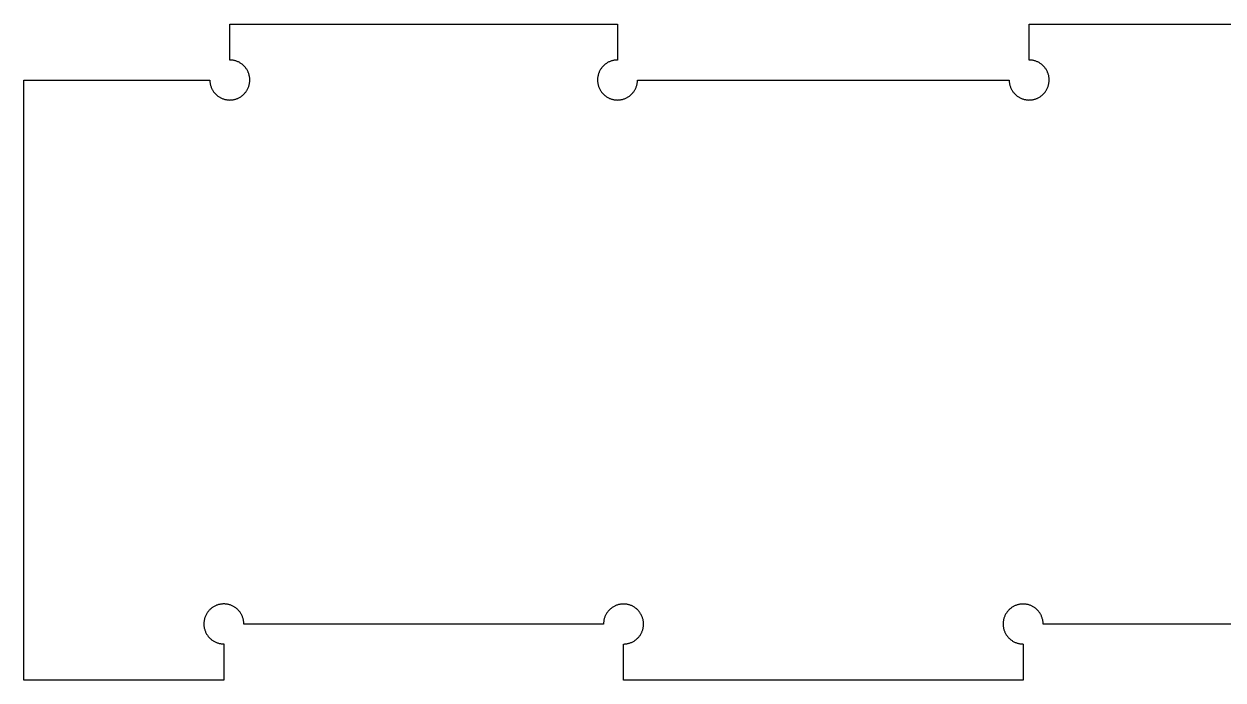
# Model space of a CAD drawing. Header units: millimetres. Extents: x 0 to 60, y 0 to 72.3.
# Drawn here: x 0 to 30, y 37.4 to 53.8 of the extents above; entities that cross this region are included whole.
import ezdxf

# ---------------------------------------------------------------- set-up
doc = ezdxf.new("R2010")
doc.units = ezdxf.units.MM
doc.layers.add('Default', color=18, linetype='Continuous', true_color=0x000000)

msp = doc.modelspace()

# ---------------------------------------------------------------- linework, layer by layer
at = {"layer": 'Default'}
for p, q in [((5.15, 52.903), (5.15, 53.803)), ((5.15, 53.803), (14.85, 53.803)), ((14.85, 53.803), (14.85, 52.903)), ((25.15, 52.903), (25.15, 53.803)), ((25.15, 53.803), (34.85, 53.803)), ((5.167, 52.903), (5.15, 52.903)), ((5.185, 52.902), (5.167, 52.903)), ((5.202, 52.901), (5.185, 52.902)), ((5.219, 52.899), (5.202, 52.901)), ((5.236, 52.896), (5.219, 52.899)), ((5.253, 52.893), (5.236, 52.896)), ((5.27, 52.889), (5.253, 52.893)), ((5.287, 52.884), (5.27, 52.889)), ((5.303, 52.879), (5.287, 52.884)), ((5.32, 52.874), (5.303, 52.879)), ((5.336, 52.867), (5.32, 52.874)), ((5.352, 52.861), (5.336, 52.867)), ((5.368, 52.854), (5.352, 52.861)), ((5.383, 52.846), (5.368, 52.854)), ((5.398, 52.837), (5.383, 52.846)), ((5.413, 52.828), (5.398, 52.837)), ((5.428, 52.819), (5.413, 52.828)), ((5.442, 52.809), (5.428, 52.819)), ((5.456, 52.799), (5.442, 52.809)), ((14.558, 52.809), (14.544, 52.799)), ((14.572, 52.819), (14.558, 52.809)), ((14.587, 52.828), (14.572, 52.819)), ((14.602, 52.837), (14.587, 52.828)), ((14.617, 52.846), (14.602, 52.837)), ((14.632, 52.854), (14.617, 52.846)), ((14.648, 52.861), (14.632, 52.854)), ((14.664, 52.867), (14.648, 52.861)), ((14.68, 52.874), (14.664, 52.867)), ((14.697, 52.879), (14.68, 52.874)), ((14.713, 52.884), (14.697, 52.879)), ((14.73, 52.889), (14.713, 52.884)), ((14.747, 52.893), (14.73, 52.889)), ((14.764, 52.896), (14.747, 52.893)), ((14.781, 52.899), (14.764, 52.896)), ((14.798, 52.901), (14.781, 52.899)), ((14.815, 52.902), (14.798, 52.901)), ((14.833, 52.903), (14.815, 52.902)), ((14.85, 52.903), (14.833, 52.903)), ((25.167, 52.903), (25.15, 52.903)), ((25.185, 52.902), (25.167, 52.903)), ((25.202, 52.901), (25.185, 52.902)), ((25.219, 52.899), (25.202, 52.901)), ((25.236, 52.896), (25.219, 52.899)), ((25.253, 52.893), (25.236, 52.896)), ((25.27, 52.889), (25.253, 52.893)), ((25.287, 52.884), (25.27, 52.889)), ((25.303, 52.879), (25.287, 52.884)), ((25.32, 52.874), (25.303, 52.879)), ((25.336, 52.867), (25.32, 52.874)), ((25.352, 52.861), (25.336, 52.867)), ((25.368, 52.854), (25.352, 52.861)), ((25.383, 52.846), (25.368, 52.854)), ((25.398, 52.837), (25.383, 52.846)), ((25.413, 52.828), (25.398, 52.837)), ((25.428, 52.819), (25.413, 52.828)), ((25.442, 52.809), (25.428, 52.819)), ((25.456, 52.799), (25.442, 52.809)), ((5.469, 52.788), (5.456, 52.799)), ((5.483, 52.777), (5.469, 52.788)), ((5.495, 52.765), (5.483, 52.777)), ((5.508, 52.753), (5.495, 52.765)), ((5.52, 52.74), (5.508, 52.753)), ((5.531, 52.727), (5.52, 52.74)), ((5.542, 52.714), (5.531, 52.727)), ((5.552, 52.7), (5.542, 52.714)), ((5.562, 52.686), (5.552, 52.7)), ((5.572, 52.671), (5.562, 52.686)), ((5.581, 52.657), (5.572, 52.671)), ((5.59, 52.642), (5.581, 52.657)), ((5.598, 52.626), (5.59, 52.642)), ((5.605, 52.611), (5.598, 52.626)), ((5.612, 52.595), (5.605, 52.611)), ((5.618, 52.579), (5.612, 52.595)), ((5.624, 52.562), (5.618, 52.579)), ((5.629, 52.546), (5.624, 52.562)), ((5.634, 52.529), (5.629, 52.546)), ((5.638, 52.512), (5.634, 52.529)), ((5.641, 52.495), (5.638, 52.512)), ((14.362, 52.512), (14.359, 52.495)), ((14.366, 52.529), (14.362, 52.512)), ((14.371, 52.546), (14.366, 52.529)), ((14.376, 52.562), (14.371, 52.546)), ((14.382, 52.579), (14.376, 52.562)), ((14.388, 52.595), (14.382, 52.579)), ((14.395, 52.611), (14.388, 52.595)), ((14.402, 52.626), (14.395, 52.611)), ((14.41, 52.642), (14.402, 52.626)), ((14.419, 52.657), (14.41, 52.642)), ((14.428, 52.671), (14.419, 52.657)), ((14.438, 52.686), (14.428, 52.671)), ((14.448, 52.7), (14.438, 52.686)), ((14.458, 52.714), (14.448, 52.7)), ((14.469, 52.727), (14.458, 52.714)), ((14.48, 52.74), (14.469, 52.727)), ((14.492, 52.753), (14.48, 52.74)), ((14.505, 52.765), (14.492, 52.753)), ((14.517, 52.777), (14.505, 52.765)), ((14.531, 52.788), (14.517, 52.777)), ((14.544, 52.799), (14.531, 52.788)), ((25.469, 52.788), (25.456, 52.799)), ((25.483, 52.777), (25.469, 52.788)), ((25.495, 52.765), (25.483, 52.777)), ((25.508, 52.753), (25.495, 52.765)), ((25.52, 52.74), (25.508, 52.753)), ((25.531, 52.727), (25.52, 52.74)), ((25.542, 52.714), (25.531, 52.727)), ((25.552, 52.7), (25.542, 52.714)), ((25.562, 52.686), (25.552, 52.7)), ((25.572, 52.671), (25.562, 52.686)), ((25.581, 52.657), (25.572, 52.671)), ((25.59, 52.642), (25.581, 52.657)), ((25.598, 52.626), (25.59, 52.642)), ((25.605, 52.611), (25.598, 52.626)), ((25.612, 52.595), (25.605, 52.611)), ((25.618, 52.579), (25.612, 52.595)), ((25.624, 52.562), (25.618, 52.579)), ((25.629, 52.546), (25.624, 52.562)), ((25.634, 52.529), (25.629, 52.546)), ((25.638, 52.512), (25.634, 52.529)), ((25.641, 52.495), (25.638, 52.512)), ((0, 37.403), (0, 52.403)), ((0, 52.403), (4.65, 52.403)), ((4.65, 52.403), (4.65, 52.386)), ((4.65, 52.386), (4.651, 52.369)), ((4.651, 52.369), (4.653, 52.351)), ((4.653, 52.351), (4.655, 52.334)), ((4.655, 52.334), (4.657, 52.317)), ((4.657, 52.317), (4.661, 52.3)), ((4.661, 52.3), (4.665, 52.283)), ((4.665, 52.283), (4.669, 52.267)), ((4.669, 52.267), (4.674, 52.25)), ((4.674, 52.25), (4.68, 52.234)), ((4.68, 52.234), (4.686, 52.217)), ((4.686, 52.217), (4.693, 52.201)), ((4.693, 52.201), (4.7, 52.186)), ((5.603, 52.191), (5.61, 52.207)), ((5.61, 52.207), (5.616, 52.223)), ((5.616, 52.223), (5.622, 52.239)), ((5.622, 52.239), (5.628, 52.255)), ((5.628, 52.255), (5.632, 52.272)), ((5.632, 52.272), (5.637, 52.289)), ((5.637, 52.289), (5.64, 52.306)), ((5.64, 52.306), (5.643, 52.323)), ((5.644, 52.478), (5.641, 52.495)), ((5.643, 52.323), (5.646, 52.34)), ((5.647, 52.461), (5.644, 52.478)), ((5.646, 52.34), (5.648, 52.357)), ((5.648, 52.444), (5.647, 52.461)), ((5.649, 52.426), (5.648, 52.444)), ((5.648, 52.357), (5.649, 52.375)), ((5.65, 52.409), (5.649, 52.426)), ((5.649, 52.375), (5.65, 52.392)), ((5.65, 52.392), (5.65, 52.409)), ((14.351, 52.426), (14.35, 52.409)), ((14.35, 52.409), (14.35, 52.392)), ((14.35, 52.392), (14.351, 52.375)), ((14.352, 52.444), (14.351, 52.426)), ((14.351, 52.375), (14.352, 52.357)), ((14.353, 52.461), (14.352, 52.444)), ((14.352, 52.357), (14.354, 52.34)), ((14.356, 52.478), (14.353, 52.461)), ((14.354, 52.34), (14.357, 52.323)), ((14.359, 52.495), (14.356, 52.478)), ((14.357, 52.323), (14.36, 52.306)), ((14.36, 52.306), (14.363, 52.289)), ((14.363, 52.289), (14.368, 52.272)), ((14.368, 52.272), (14.372, 52.255)), ((14.372, 52.255), (14.378, 52.239)), ((14.378, 52.239), (14.384, 52.223)), ((14.384, 52.223), (14.39, 52.207)), ((14.39, 52.207), (14.397, 52.191)), ((15.3, 52.186), (15.307, 52.201)), ((15.307, 52.201), (15.314, 52.217)), ((15.314, 52.217), (15.32, 52.234)), ((15.32, 52.234), (15.326, 52.25)), ((15.326, 52.25), (15.331, 52.267)), ((15.331, 52.267), (15.335, 52.283)), ((15.335, 52.283), (15.339, 52.3)), ((15.339, 52.3), (15.343, 52.317)), ((15.343, 52.317), (15.345, 52.334)), ((15.345, 52.334), (15.347, 52.351)), ((15.347, 52.351), (15.349, 52.369)), ((15.349, 52.369), (15.35, 52.386)), ((15.35, 52.386), (15.35, 52.403)), ((15.35, 52.403), (24.65, 52.403)), ((24.65, 52.403), (24.65, 52.386)), ((24.65, 52.386), (24.651, 52.369)), ((24.651, 52.369), (24.653, 52.351)), ((24.653, 52.351), (24.655, 52.334)), ((24.655, 52.334), (24.657, 52.317)), ((24.657, 52.317), (24.661, 52.3)), ((24.661, 52.3), (24.665, 52.283)), ((24.665, 52.283), (24.669, 52.267)), ((24.669, 52.267), (24.674, 52.25)), ((24.674, 52.25), (24.68, 52.234)), ((24.68, 52.234), (24.686, 52.217)), ((24.686, 52.217), (24.693, 52.201)), ((24.693, 52.201), (24.7, 52.186)), ((25.603, 52.191), (25.61, 52.207)), ((25.61, 52.207), (25.616, 52.223)), ((25.616, 52.223), (25.622, 52.239)), ((25.622, 52.239), (25.628, 52.255)), ((25.628, 52.255), (25.632, 52.272)), ((25.632, 52.272), (25.637, 52.289)), ((25.637, 52.289), (25.64, 52.306)), ((25.64, 52.306), (25.643, 52.323)), ((25.644, 52.478), (25.641, 52.495)), ((25.643, 52.323), (25.646, 52.34)), ((25.647, 52.461), (25.644, 52.478)), ((25.646, 52.34), (25.648, 52.357)), ((25.648, 52.444), (25.647, 52.461)), ((25.649, 52.426), (25.648, 52.444)), ((25.648, 52.357), (25.649, 52.375)), ((25.65, 52.409), (25.649, 52.426)), ((25.649, 52.375), (25.65, 52.392)), ((25.65, 52.392), (25.65, 52.409)), ((4.7, 52.186), (4.708, 52.17)), ((4.708, 52.17), (4.716, 52.155)), ((4.716, 52.155), (4.725, 52.14)), ((4.725, 52.14), (4.734, 52.126)), ((4.734, 52.126), (4.744, 52.111)), ((4.744, 52.111), (4.754, 52.097)), ((4.754, 52.097), (4.765, 52.084)), ((4.765, 52.084), (4.777, 52.071)), ((4.777, 52.071), (4.788, 52.058)), ((4.788, 52.058), (4.801, 52.046)), ((4.801, 52.046), (4.813, 52.034)), ((4.813, 52.034), (4.826, 52.022)), ((4.826, 52.022), (4.84, 52.011)), ((4.84, 52.011), (4.853, 52.001)), ((4.853, 52.001), (4.867, 51.991)), ((4.867, 51.991), (4.882, 51.981)), ((4.882, 51.981), (4.897, 51.972)), ((4.897, 51.972), (4.912, 51.964)), ((4.912, 51.964), (4.927, 51.956)), ((4.927, 51.956), (4.943, 51.948)), ((4.943, 51.948), (4.959, 51.941)), ((4.959, 51.941), (4.975, 51.935)), ((4.975, 51.935), (4.991, 51.929)), ((4.991, 51.929), (5.008, 51.924)), ((5.008, 51.924), (5.024, 51.919)), ((5.024, 51.919), (5.041, 51.915)), ((5.041, 51.915), (5.058, 51.912)), ((5.058, 51.912), (5.075, 51.909)), ((5.075, 51.909), (5.092, 51.907)), ((5.092, 51.907), (5.11, 51.905)), ((5.11, 51.905), (5.127, 51.904)), ((5.127, 51.904), (5.144, 51.903)), ((5.144, 51.903), (5.162, 51.904)), ((5.162, 51.904), (5.179, 51.904)), ((5.179, 51.904), (5.196, 51.906)), ((5.196, 51.906), (5.213, 51.907)), ((5.213, 51.907), (5.23, 51.91)), ((5.23, 51.91), (5.248, 51.913)), ((5.248, 51.913), (5.264, 51.917)), ((5.264, 51.917), (5.281, 51.921)), ((5.281, 51.921), (5.298, 51.926)), ((5.298, 51.926), (5.314, 51.931)), ((5.314, 51.931), (5.331, 51.937)), ((5.331, 51.937), (5.347, 51.944)), ((5.347, 51.944), (5.362, 51.951)), ((5.362, 51.951), (5.378, 51.958)), ((5.378, 51.958), (5.393, 51.967)), ((5.393, 51.967), (5.408, 51.975)), ((5.408, 51.975), (5.423, 51.984)), ((5.423, 51.984), (5.437, 51.994)), ((5.437, 51.994), (5.451, 52.004)), ((5.451, 52.004), (5.465, 52.015)), ((5.465, 52.015), (5.478, 52.026)), ((5.478, 52.026), (5.491, 52.038)), ((5.491, 52.038), (5.504, 52.05)), ((5.504, 52.05), (5.516, 52.062)), ((5.516, 52.062), (5.527, 52.075)), ((5.527, 52.075), (5.538, 52.088)), ((5.538, 52.088), (5.549, 52.102)), ((5.549, 52.102), (5.559, 52.116)), ((5.559, 52.116), (5.569, 52.13)), ((5.569, 52.13), (5.578, 52.145)), ((5.578, 52.145), (5.587, 52.16)), ((5.587, 52.16), (5.595, 52.175)), ((5.595, 52.175), (5.603, 52.191)), ((14.397, 52.191), (14.405, 52.175)), ((14.405, 52.175), (14.413, 52.16)), ((14.413, 52.16), (14.422, 52.145)), ((14.422, 52.145), (14.431, 52.13)), ((14.431, 52.13), (14.441, 52.116)), ((14.441, 52.116), (14.451, 52.102)), ((14.451, 52.102), (14.462, 52.088)), ((14.462, 52.088), (14.473, 52.075)), ((14.473, 52.075), (14.484, 52.062)), ((14.484, 52.062), (14.496, 52.05)), ((14.496, 52.05), (14.509, 52.038)), ((14.509, 52.038), (14.522, 52.026)), ((14.522, 52.026), (14.535, 52.015)), ((14.535, 52.015), (14.549, 52.004)), ((14.549, 52.004), (14.563, 51.994)), ((14.563, 51.994), (14.577, 51.984)), ((14.577, 51.984), (14.592, 51.975)), ((14.592, 51.975), (14.607, 51.967)), ((14.607, 51.967), (14.622, 51.958)), ((14.622, 51.958), (14.638, 51.951)), ((14.638, 51.951), (14.653, 51.944)), ((14.653, 51.944), (14.669, 51.937)), ((14.669, 51.937), (14.686, 51.931)), ((14.686, 51.931), (14.702, 51.926)), ((14.702, 51.926), (14.719, 51.921)), ((14.719, 51.921), (14.736, 51.917)), ((14.736, 51.917), (14.752, 51.913)), ((14.752, 51.913), (14.77, 51.91)), ((14.77, 51.91), (14.787, 51.907)), ((14.787, 51.907), (14.804, 51.906)), ((14.804, 51.906), (14.821, 51.904)), ((14.821, 51.904), (14.838, 51.904)), ((14.838, 51.904), (14.856, 51.903)), ((14.856, 51.903), (14.873, 51.904)), ((14.873, 51.904), (14.89, 51.905)), ((14.89, 51.905), (14.908, 51.907)), ((14.908, 51.907), (14.925, 51.909)), ((14.925, 51.909), (14.942, 51.912)), ((14.942, 51.912), (14.959, 51.915)), ((14.959, 51.915), (14.976, 51.919)), ((14.976, 51.919), (14.992, 51.924)), ((14.992, 51.924), (15.009, 51.929)), ((15.009, 51.929), (15.025, 51.935)), ((15.025, 51.935), (15.041, 51.941)), ((15.041, 51.941), (15.057, 51.948)), ((15.057, 51.948), (15.073, 51.956)), ((15.073, 51.956), (15.088, 51.964)), ((15.088, 51.964), (15.103, 51.972)), ((15.103, 51.972), (15.118, 51.981)), ((15.118, 51.981), (15.133, 51.991)), ((15.133, 51.991), (15.147, 52.001)), ((15.147, 52.001), (15.16, 52.011)), ((15.16, 52.011), (15.174, 52.022)), ((15.174, 52.022), (15.187, 52.034)), ((15.187, 52.034), (15.199, 52.046)), ((15.199, 52.046), (15.212, 52.058)), ((15.212, 52.058), (15.223, 52.071)), ((15.223, 52.071), (15.235, 52.084)), ((15.235, 52.084), (15.246, 52.097)), ((15.246, 52.097), (15.256, 52.111)), ((15.256, 52.111), (15.266, 52.126)), ((15.266, 52.126), (15.275, 52.14)), ((15.275, 52.14), (15.284, 52.155)), ((15.284, 52.155), (15.292, 52.17)), ((15.292, 52.17), (15.3, 52.186)), ((24.7, 52.186), (24.708, 52.17)), ((24.708, 52.17), (24.716, 52.155)), ((24.716, 52.155), (24.725, 52.14)), ((24.725, 52.14), (24.734, 52.126)), ((24.734, 52.126), (24.744, 52.111)), ((24.744, 52.111), (24.754, 52.097)), ((24.754, 52.097), (24.765, 52.084)), ((24.765, 52.084), (24.777, 52.071)), ((24.777, 52.071), (24.788, 52.058)), ((24.788, 52.058), (24.801, 52.046)), ((24.801, 52.046), (24.813, 52.034)), ((24.813, 52.034), (24.826, 52.022)), ((24.826, 52.022), (24.84, 52.011)), ((24.84, 52.011), (24.853, 52.001)), ((24.853, 52.001), (24.867, 51.991)), ((24.867, 51.991), (24.882, 51.981)), ((24.882, 51.981), (24.897, 51.972)), ((24.897, 51.972), (24.912, 51.964)), ((24.912, 51.964), (24.927, 51.956)), ((24.927, 51.956), (24.943, 51.948)), ((24.943, 51.948), (24.959, 51.941)), ((24.959, 51.941), (24.975, 51.935)), ((24.975, 51.935), (24.991, 51.929)), ((24.991, 51.929), (25.008, 51.924)), ((25.008, 51.924), (25.024, 51.919)), ((25.024, 51.919), (25.041, 51.915)), ((25.041, 51.915), (25.058, 51.912)), ((25.058, 51.912), (25.075, 51.909)), ((25.075, 51.909), (25.092, 51.907)), ((25.092, 51.907), (25.11, 51.905)), ((25.11, 51.905), (25.127, 51.904)), ((25.127, 51.904), (25.144, 51.903)), ((25.144, 51.903), (25.162, 51.904)), ((25.162, 51.904), (25.179, 51.904)), ((25.179, 51.904), (25.196, 51.906)), ((25.196, 51.906), (25.213, 51.907)), ((25.213, 51.907), (25.23, 51.91)), ((25.23, 51.91), (25.248, 51.913)), ((25.248, 51.913), (25.264, 51.917)), ((25.264, 51.917), (25.281, 51.921)), ((25.281, 51.921), (25.298, 51.926)), ((25.298, 51.926), (25.314, 51.931)), ((25.314, 51.931), (25.331, 51.937)), ((25.331, 51.937), (25.347, 51.944)), ((25.347, 51.944), (25.362, 51.951)), ((25.362, 51.951), (25.378, 51.958)), ((25.378, 51.958), (25.393, 51.967)), ((25.393, 51.967), (25.408, 51.975)), ((25.408, 51.975), (25.423, 51.984)), ((25.423, 51.984), (25.437, 51.994)), ((25.437, 51.994), (25.451, 52.004)), ((25.451, 52.004), (25.465, 52.015)), ((25.465, 52.015), (25.478, 52.026)), ((25.478, 52.026), (25.491, 52.038)), ((25.491, 52.038), (25.504, 52.05)), ((25.504, 52.05), (25.516, 52.062)), ((25.516, 52.062), (25.527, 52.075)), ((25.527, 52.075), (25.538, 52.088)), ((25.538, 52.088), (25.549, 52.102)), ((25.549, 52.102), (25.559, 52.116)), ((25.559, 52.116), (25.569, 52.13)), ((25.569, 52.13), (25.578, 52.145)), ((25.578, 52.145), (25.587, 52.16)), ((25.587, 52.16), (25.595, 52.175)), ((25.595, 52.175), (25.603, 52.191)), ((4.939, 39.301), (4.921, 39.298)), ((4.956, 39.303), (4.939, 39.301)), ((4.973, 39.304), (4.956, 39.303)), ((4.99, 39.305), (4.973, 39.304)), ((5.008, 39.305), (4.99, 39.305)), ((5.025, 39.304), (5.008, 39.305)), ((5.042, 39.303), (5.025, 39.304)), ((5.06, 39.301), (5.042, 39.303)), ((5.077, 39.299), (5.06, 39.301)), ((14.961, 39.301), (14.944, 39.299)), ((14.979, 39.302), (14.961, 39.301)), ((14.996, 39.303), (14.979, 39.302)), ((15.013, 39.302), (14.996, 39.303)), ((15.031, 39.302), (15.013, 39.302)), ((15.048, 39.3), (15.031, 39.302)), ((15.065, 39.298), (15.048, 39.3)), ((24.952, 39.301), (24.934, 39.299)), ((24.969, 39.303), (24.952, 39.301)), ((24.986, 39.303), (24.969, 39.303)), ((25.004, 39.303), (24.986, 39.303)), ((25.021, 39.303), (25.004, 39.303)), ((25.038, 39.302), (25.021, 39.303)), ((25.055, 39.3), (25.038, 39.302)), ((25.073, 39.298), (25.055, 39.3)), ((4.541, 39.002), (4.535, 38.986)), ((4.549, 39.018), (4.541, 39.002)), ((4.556, 39.034), (4.549, 39.018)), ((4.564, 39.049), (4.556, 39.034)), ((4.573, 39.064), (4.564, 39.049)), ((4.582, 39.079), (4.573, 39.064)), ((4.592, 39.093), (4.582, 39.079)), ((4.602, 39.107), (4.592, 39.093)), ((4.613, 39.121), (4.602, 39.107)), ((4.624, 39.134), (4.613, 39.121)), ((4.636, 39.147), (4.624, 39.134)), ((4.648, 39.159), (4.636, 39.147)), ((4.66, 39.171), (4.648, 39.159)), ((4.673, 39.183), (4.66, 39.171)), ((4.687, 39.194), (4.673, 39.183)), ((4.7, 39.205), (4.687, 39.194)), ((4.714, 39.215), (4.7, 39.205)), ((4.729, 39.224), (4.714, 39.215)), ((4.743, 39.234), (4.729, 39.224)), ((4.758, 39.242), (4.743, 39.234)), ((4.774, 39.25), (4.758, 39.242)), ((4.789, 39.258), (4.774, 39.25)), ((4.805, 39.265), (4.789, 39.258)), ((4.821, 39.271), (4.805, 39.265)), ((4.837, 39.277), (4.821, 39.271)), ((4.854, 39.283), (4.837, 39.277)), ((4.871, 39.288), (4.854, 39.283)), ((4.887, 39.292), (4.871, 39.288)), ((4.904, 39.295), (4.887, 39.292)), ((4.921, 39.298), (4.904, 39.295)), ((5.094, 39.296), (5.077, 39.299)), ((5.111, 39.293), (5.094, 39.296)), ((5.128, 39.288), (5.111, 39.293)), ((5.144, 39.284), (5.128, 39.288)), ((5.161, 39.279), (5.144, 39.284)), ((5.177, 39.273), (5.161, 39.279)), ((5.193, 39.266), (5.177, 39.273)), ((5.209, 39.259), (5.193, 39.266)), ((5.225, 39.252), (5.209, 39.259)), ((5.24, 39.244), (5.225, 39.252)), ((5.255, 39.235), (5.24, 39.244)), ((5.27, 39.226), (5.255, 39.235)), ((5.284, 39.217), (5.27, 39.226)), ((5.298, 39.207), (5.284, 39.217)), ((5.312, 39.196), (5.298, 39.207)), ((5.326, 39.185), (5.312, 39.196)), ((5.339, 39.173), (5.326, 39.185)), ((5.351, 39.162), (5.339, 39.173)), ((5.363, 39.149), (5.351, 39.162)), ((5.375, 39.136), (5.363, 39.149)), ((5.386, 39.123), (5.375, 39.136)), ((5.397, 39.11), (5.386, 39.123)), ((5.407, 39.096), (5.397, 39.11)), ((5.417, 39.081), (5.407, 39.096)), ((5.427, 39.067), (5.417, 39.081)), ((5.435, 39.052), (5.427, 39.067)), ((5.444, 39.037), (5.435, 39.052)), ((5.451, 39.021), (5.444, 39.037)), ((5.459, 39.006), (5.451, 39.021)), ((5.465, 38.99), (5.459, 39.006)), ((14.544, 39.005), (14.537, 38.989)), ((14.551, 39.021), (14.544, 39.005)), ((14.559, 39.036), (14.551, 39.021)), ((14.567, 39.052), (14.559, 39.036)), ((14.576, 39.066), (14.567, 39.052)), ((14.586, 39.081), (14.576, 39.066)), ((14.595, 39.095), (14.586, 39.081)), ((14.606, 39.109), (14.595, 39.095)), ((14.617, 39.123), (14.606, 39.109)), ((14.628, 39.136), (14.617, 39.123)), ((14.64, 39.148), (14.628, 39.136)), ((14.652, 39.161), (14.64, 39.148)), ((14.665, 39.173), (14.652, 39.161)), ((14.678, 39.184), (14.665, 39.173)), ((14.691, 39.195), (14.678, 39.184)), ((14.705, 39.206), (14.691, 39.195)), ((14.719, 39.216), (14.705, 39.206)), ((14.733, 39.225), (14.719, 39.216)), ((14.748, 39.234), (14.733, 39.225)), ((14.763, 39.243), (14.748, 39.234)), ((14.779, 39.251), (14.763, 39.243)), ((14.794, 39.258), (14.779, 39.251)), ((14.81, 39.265), (14.794, 39.258)), ((14.826, 39.271), (14.81, 39.265)), ((14.843, 39.277), (14.826, 39.271)), ((14.859, 39.282), (14.843, 39.277)), ((14.876, 39.287), (14.859, 39.282)), ((14.893, 39.291), (14.876, 39.287)), ((14.91, 39.294), (14.893, 39.291)), ((14.927, 39.297), (14.91, 39.294)), ((14.944, 39.299), (14.927, 39.297)), ((15.082, 39.296), (15.065, 39.298)), ((15.099, 39.293), (15.082, 39.296)), ((15.116, 39.289), (15.099, 39.293)), ((15.133, 39.285), (15.116, 39.289)), ((15.15, 39.28), (15.133, 39.285)), ((15.166, 39.275), (15.15, 39.28)), ((15.182, 39.269), (15.166, 39.275)), ((15.198, 39.262), (15.182, 39.269)), ((15.214, 39.255), (15.198, 39.262)), ((15.23, 39.247), (15.214, 39.255)), ((15.245, 39.239), (15.23, 39.247)), ((15.26, 39.23), (15.245, 39.239)), ((15.275, 39.221), (15.26, 39.23)), ((15.289, 39.211), (15.275, 39.221)), ((15.303, 39.201), (15.289, 39.211)), ((15.317, 39.19), (15.303, 39.201)), ((15.33, 39.179), (15.317, 39.19)), ((15.343, 39.168), (15.33, 39.179)), ((15.355, 39.156), (15.343, 39.168)), ((15.367, 39.143), (15.355, 39.156)), ((15.379, 39.13), (15.367, 39.143)), ((15.39, 39.117), (15.379, 39.13)), ((15.4, 39.103), (15.39, 39.117)), ((15.411, 39.089), (15.4, 39.103)), ((15.42, 39.075), (15.411, 39.089)), ((15.429, 39.06), (15.42, 39.075)), ((15.438, 39.045), (15.429, 39.06)), ((15.446, 39.03), (15.438, 39.045)), ((15.454, 39.014), (15.446, 39.03)), ((15.461, 38.998), (15.454, 39.014)), ((24.545, 39.015), (24.538, 38.999)), ((24.553, 39.031), (24.545, 39.015)), ((24.561, 39.046), (24.553, 39.031)), ((24.57, 39.061), (24.561, 39.046)), ((24.579, 39.076), (24.57, 39.061)), ((24.589, 39.09), (24.579, 39.076)), ((24.599, 39.104), (24.589, 39.09)), ((24.609, 39.118), (24.599, 39.104)), ((24.621, 39.131), (24.609, 39.118)), ((24.632, 39.144), (24.621, 39.131)), ((24.644, 39.156), (24.632, 39.144)), ((24.657, 39.168), (24.644, 39.156)), ((24.669, 39.18), (24.657, 39.168)), ((24.683, 39.191), (24.669, 39.18)), ((24.696, 39.202), (24.683, 39.191)), ((24.71, 39.212), (24.696, 39.202)), ((24.725, 39.222), (24.71, 39.212)), ((24.739, 39.231), (24.725, 39.222)), ((24.754, 39.24), (24.739, 39.231)), ((24.77, 39.248), (24.754, 39.24)), ((24.785, 39.256), (24.77, 39.248)), ((24.801, 39.263), (24.785, 39.256)), ((24.817, 39.269), (24.801, 39.263)), ((24.833, 39.275), (24.817, 39.269)), ((24.85, 39.281), (24.833, 39.275)), ((24.866, 39.286), (24.85, 39.281)), ((24.883, 39.29), (24.866, 39.286)), ((24.9, 39.294), (24.883, 39.29)), ((24.917, 39.297), (24.9, 39.294)), ((24.934, 39.299), (24.917, 39.297)), ((25.09, 39.295), (25.073, 39.298)), ((25.107, 39.292), (25.09, 39.295)), ((25.124, 39.287), (25.107, 39.292)), ((25.14, 39.283), (25.124, 39.287)), ((25.157, 39.278), (25.14, 39.283)), ((25.173, 39.272), (25.157, 39.278)), ((25.189, 39.266), (25.173, 39.272)), ((25.205, 39.259), (25.189, 39.266)), ((25.221, 39.251), (25.205, 39.259)), ((25.236, 39.243), (25.221, 39.251)), ((25.251, 39.235), (25.236, 39.243)), ((25.266, 39.226), (25.251, 39.235)), ((25.281, 39.216), (25.266, 39.226)), ((25.295, 39.206), (25.281, 39.216)), ((25.309, 39.196), (25.295, 39.206)), ((25.322, 39.185), (25.309, 39.196)), ((25.335, 39.173), (25.322, 39.185)), ((25.348, 39.161), (25.335, 39.173)), ((25.36, 39.149), (25.348, 39.161)), ((25.372, 39.136), (25.36, 39.149)), ((25.383, 39.123), (25.372, 39.136)), ((25.394, 39.109), (25.383, 39.123)), ((25.404, 39.096), (25.394, 39.109)), ((25.414, 39.081), (25.404, 39.096)), ((25.423, 39.067), (25.414, 39.081)), ((25.432, 39.052), (25.423, 39.067)), ((25.441, 39.037), (25.432, 39.052)), ((25.448, 39.021), (25.441, 39.037)), ((25.456, 39.005), (25.448, 39.021)), ((25.462, 38.99), (25.456, 39.005)), ((4.502, 38.835), (4.501, 38.817)), ((4.501, 38.817), (4.501, 38.8)), ((4.501, 38.8), (4.501, 38.783)), ((4.501, 38.783), (4.502, 38.765)), ((4.503, 38.852), (4.502, 38.835)), ((4.502, 38.765), (4.504, 38.748)), ((4.505, 38.869), (4.503, 38.852)), ((4.504, 38.748), (4.506, 38.731)), ((4.507, 38.886), (4.505, 38.869)), ((4.506, 38.731), (4.509, 38.714)), ((4.51, 38.903), (4.507, 38.886)), ((4.509, 38.714), (4.512, 38.697)), ((4.514, 38.92), (4.51, 38.903)), ((4.519, 38.937), (4.514, 38.92)), ((4.523, 38.954), (4.519, 38.937)), ((4.529, 38.97), (4.523, 38.954)), ((4.535, 38.986), (4.529, 38.97)), ((5.471, 38.973), (5.465, 38.99)), ((5.477, 38.957), (5.471, 38.973)), ((5.482, 38.94), (5.477, 38.957)), ((5.486, 38.924), (5.482, 38.94)), ((5.49, 38.907), (5.486, 38.924)), ((5.493, 38.89), (5.49, 38.907)), ((5.496, 38.872), (5.493, 38.89)), ((5.498, 38.855), (5.496, 38.872)), ((5.5, 38.838), (5.498, 38.855)), ((5.5, 38.821), (5.5, 38.838)), ((5.501, 38.803), (5.5, 38.821)), ((14.501, 38.803), (5.501, 38.803)), ((14.502, 38.838), (14.501, 38.821)), ((14.501, 38.821), (14.501, 38.803)), ((14.504, 38.855), (14.502, 38.838)), ((14.506, 38.872), (14.504, 38.855)), ((14.509, 38.89), (14.506, 38.872)), ((14.512, 38.907), (14.509, 38.89)), ((14.516, 38.923), (14.512, 38.907)), ((14.52, 38.94), (14.516, 38.923)), ((14.525, 38.957), (14.52, 38.94)), ((14.531, 38.973), (14.525, 38.957)), ((14.537, 38.989), (14.531, 38.973)), ((15.467, 38.982), (15.461, 38.998)), ((15.473, 38.966), (15.467, 38.982)), ((15.479, 38.95), (15.473, 38.966)), ((15.484, 38.933), (15.479, 38.95)), ((15.488, 38.916), (15.484, 38.933)), ((15.491, 38.899), (15.488, 38.916)), ((15.489, 38.693), (15.492, 38.71)), ((15.495, 38.882), (15.491, 38.899)), ((15.492, 38.71), (15.495, 38.727)), ((15.497, 38.865), (15.495, 38.882)), ((15.495, 38.727), (15.497, 38.744)), ((15.499, 38.848), (15.497, 38.865)), ((15.497, 38.744), (15.499, 38.761)), ((15.5, 38.831), (15.499, 38.848)), ((15.499, 38.761), (15.5, 38.779)), ((15.501, 38.813), (15.5, 38.831)), ((15.5, 38.779), (15.501, 38.796)), ((15.501, 38.796), (15.501, 38.813)), ((24.499, 38.831), (24.498, 38.814)), ((24.498, 38.814), (24.498, 38.797)), ((24.498, 38.797), (24.499, 38.779)), ((24.5, 38.848), (24.499, 38.831)), ((24.499, 38.779), (24.5, 38.762)), ((24.502, 38.866), (24.5, 38.848)), ((24.5, 38.762), (24.502, 38.745)), ((24.505, 38.883), (24.502, 38.866)), ((24.502, 38.745), (24.504, 38.727)), ((24.504, 38.727), (24.507, 38.71)), ((24.508, 38.9), (24.505, 38.883)), ((24.507, 38.71), (24.511, 38.693)), ((24.511, 38.917), (24.508, 38.9)), ((24.516, 38.934), (24.511, 38.917)), ((24.52, 38.95), (24.516, 38.934)), ((24.526, 38.967), (24.52, 38.95)), ((24.532, 38.983), (24.526, 38.967)), ((24.538, 38.999), (24.532, 38.983)), ((25.469, 38.973), (25.462, 38.99)), ((25.474, 38.957), (25.469, 38.973)), ((25.479, 38.94), (25.474, 38.957)), ((25.484, 38.924), (25.479, 38.94)), ((25.488, 38.907), (25.484, 38.924)), ((25.491, 38.89), (25.488, 38.907)), ((25.493, 38.873), (25.491, 38.89)), ((25.496, 38.855), (25.493, 38.873)), ((25.497, 38.838), (25.496, 38.855)), ((25.498, 38.821), (25.497, 38.838)), ((25.498, 38.803), (25.498, 38.821)), ((34.498, 38.803), (25.498, 38.803)), ((4.512, 38.697), (4.517, 38.68)), ((4.517, 38.68), (4.521, 38.663)), ((4.521, 38.663), (4.526, 38.647)), ((4.526, 38.647), (4.532, 38.63)), ((4.532, 38.63), (4.538, 38.614)), ((4.538, 38.614), (4.545, 38.598)), ((4.545, 38.598), (4.553, 38.583)), ((4.553, 38.583), (4.561, 38.567)), ((4.561, 38.567), (4.569, 38.552)), ((4.569, 38.552), (4.578, 38.537)), ((4.578, 38.537), (4.588, 38.523)), ((4.588, 38.523), (4.598, 38.509)), ((4.598, 38.509), (4.608, 38.495)), ((4.608, 38.495), (4.619, 38.482)), ((4.619, 38.482), (4.631, 38.469)), ((4.631, 38.469), (4.643, 38.456)), ((4.643, 38.456), (4.655, 38.444)), ((4.655, 38.444), (4.668, 38.432)), ((4.668, 38.432), (4.681, 38.421)), ((4.681, 38.421), (4.694, 38.41)), ((4.694, 38.41), (4.708, 38.399)), ((15.292, 38.396), (15.306, 38.407)), ((15.306, 38.407), (15.32, 38.417)), ((15.32, 38.417), (15.333, 38.429)), ((15.333, 38.429), (15.346, 38.44)), ((15.346, 38.44), (15.358, 38.453)), ((15.358, 38.453), (15.37, 38.465)), ((15.37, 38.465), (15.381, 38.478)), ((15.381, 38.478), (15.392, 38.491)), ((15.392, 38.491), (15.403, 38.505)), ((15.403, 38.505), (15.413, 38.519)), ((15.413, 38.519), (15.422, 38.534)), ((15.422, 38.534), (15.432, 38.549)), ((15.432, 38.549), (15.44, 38.564)), ((15.44, 38.564), (15.448, 38.579)), ((15.448, 38.579), (15.456, 38.595)), ((15.456, 38.595), (15.462, 38.61)), ((15.462, 38.61), (15.469, 38.627)), ((15.469, 38.627), (15.475, 38.643)), ((15.475, 38.643), (15.48, 38.659)), ((15.48, 38.659), (15.485, 38.676)), ((15.485, 38.676), (15.489, 38.693)), ((24.511, 38.693), (24.515, 38.677)), ((24.515, 38.677), (24.519, 38.66)), ((24.519, 38.66), (24.525, 38.643)), ((24.525, 38.643), (24.53, 38.627)), ((24.53, 38.627), (24.537, 38.611)), ((24.537, 38.611), (24.544, 38.595)), ((24.544, 38.595), (24.551, 38.579)), ((24.551, 38.579), (24.559, 38.564)), ((24.559, 38.564), (24.568, 38.549)), ((24.568, 38.549), (24.577, 38.534)), ((24.577, 38.534), (24.587, 38.52)), ((24.587, 38.52), (24.597, 38.506)), ((24.597, 38.506), (24.607, 38.492)), ((24.607, 38.492), (24.618, 38.479)), ((24.618, 38.479), (24.63, 38.466)), ((24.63, 38.466), (24.642, 38.453)), ((24.642, 38.453), (24.654, 38.441)), ((24.654, 38.441), (24.667, 38.429)), ((24.667, 38.429), (24.68, 38.418)), ((24.68, 38.418), (24.694, 38.407)), ((24.694, 38.407), (24.707, 38.397)), ((4.708, 38.399), (4.722, 38.39)), ((4.722, 38.39), (4.737, 38.38)), ((4.737, 38.38), (4.752, 38.371)), ((4.752, 38.371), (4.767, 38.363)), ((4.767, 38.363), (4.782, 38.355)), ((4.782, 38.355), (4.798, 38.348)), ((4.798, 38.348), (4.814, 38.341)), ((4.814, 38.341), (4.83, 38.335)), ((4.83, 38.335), (4.847, 38.329)), ((4.847, 38.329), (4.863, 38.324)), ((4.863, 38.324), (4.88, 38.32)), ((4.88, 38.32), (4.897, 38.316)), ((4.897, 38.316), (4.914, 38.312)), ((4.914, 38.312), (4.931, 38.31)), ((4.931, 38.31), (4.948, 38.308)), ((4.948, 38.308), (4.965, 38.306)), ((4.965, 38.306), (4.983, 38.305)), ((4.983, 38.305), (5, 38.305)), ((5, 38.305), (5, 37.403)), ((15, 37.403), (15, 38.303)), ((15, 38.303), (15.017, 38.303)), ((15.017, 38.303), (15.035, 38.304)), ((15.035, 38.304), (15.052, 38.305)), ((15.052, 38.305), (15.069, 38.307)), ((15.069, 38.307), (15.086, 38.31)), ((15.086, 38.31), (15.103, 38.313)), ((15.103, 38.313), (15.12, 38.317)), ((15.12, 38.317), (15.137, 38.321)), ((15.137, 38.321), (15.153, 38.326)), ((15.153, 38.326), (15.17, 38.332)), ((15.17, 38.332), (15.186, 38.338)), ((15.186, 38.338), (15.202, 38.345)), ((15.202, 38.345), (15.218, 38.352)), ((15.218, 38.352), (15.233, 38.36)), ((15.233, 38.36), (15.248, 38.368)), ((15.248, 38.368), (15.263, 38.377)), ((15.263, 38.377), (15.278, 38.386)), ((15.278, 38.386), (15.292, 38.396)), ((24.707, 38.397), (24.722, 38.387)), ((24.722, 38.387), (24.736, 38.378)), ((24.736, 38.378), (24.751, 38.369)), ((24.751, 38.369), (24.766, 38.36)), ((24.766, 38.36), (24.782, 38.353)), ((24.782, 38.353), (24.798, 38.345)), ((24.798, 38.345), (24.814, 38.339)), ((24.814, 38.339), (24.83, 38.333)), ((24.83, 38.333), (24.846, 38.327)), ((24.846, 38.327), (24.863, 38.322)), ((24.863, 38.322), (24.88, 38.318)), ((24.88, 38.318), (24.897, 38.314)), ((24.897, 38.314), (24.914, 38.311)), ((24.914, 38.311), (24.931, 38.308)), ((24.931, 38.308), (24.948, 38.306)), ((24.948, 38.306), (24.965, 38.305)), ((24.965, 38.305), (24.983, 38.304)), ((24.983, 38.304), (25, 38.303)), ((25, 38.303), (25, 37.403)), ((5, 37.403), (0, 37.403)), ((25, 37.403), (15, 37.403))]:
    msp.add_line(p, q, dxfattribs=at)

doc.saveas('drawing.dxf')
